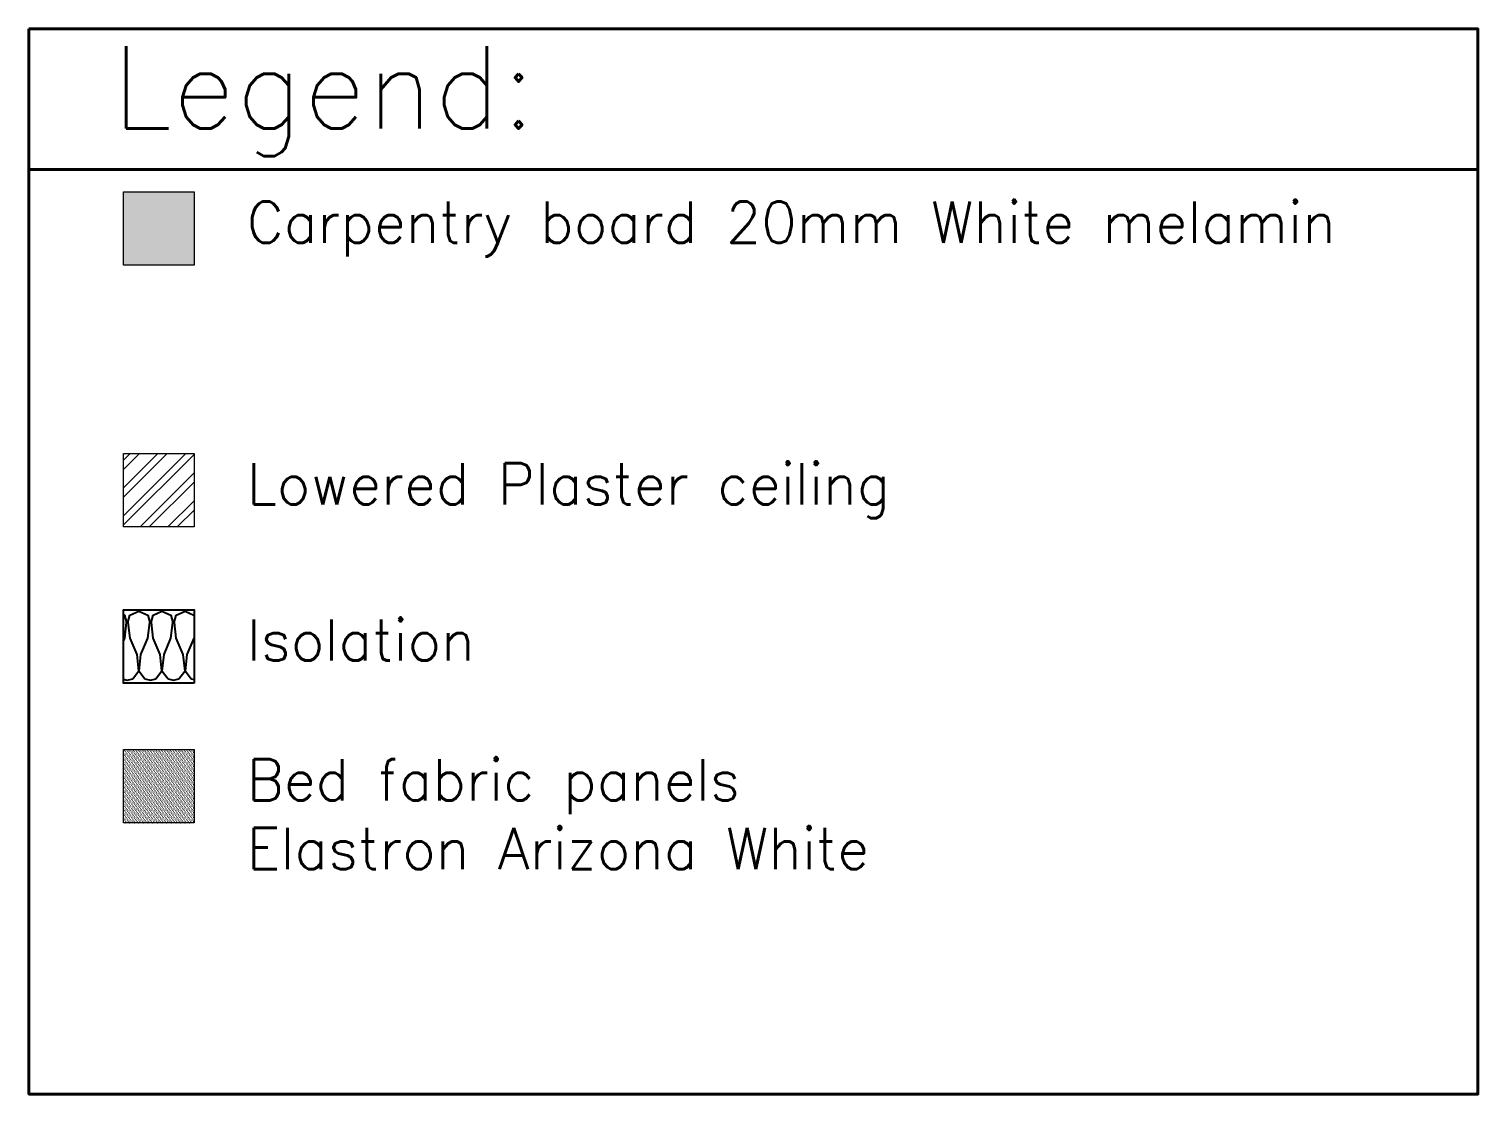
# Model space of a CAD drawing. Header units: inches. Extents: x 4017 to 5703, y -944 to 2840.
# Drawn here: x 5417.2 to 5557.6, y 674.1 to 777.3 of the extents above; entities that cross this region are included whole.
import ezdxf

# ---------------------------------------------------------------- set-up
doc = ezdxf.new("R2010")
doc.units = ezdxf.units.IN
doc.header["$MEASUREMENT"] = 0
doc.layers.add('1 - bed panels', color=170, linetype='Continuous', lineweight=9)
doc.layers.add('1 - plaster', color=1, linetype='Continuous', lineweight=9)
doc.layers.add('A-dim-work', color=8, linetype='Continuous')
doc.layers.add('A-HATCH-WALL-IN', color=8, linetype='Continuous')
doc.styles.add('ENGLISH', font='romans.shx', dxfattribs={"height": 2})

msp = doc.modelspace()

# ---------------------------------------------------------------- hatches: boundary and pattern name
at = {"layer": '1 - bed panels', "true_color": 0x334acc}
h = msp.add_hatch(dxfattribs=at)
h.set_pattern_fill('DOTS', color=162, scale=0.1, angle=135, style=0)
h.set_pattern_definition([(135, (5328.29591, -1428.80977), (-0.168379802, -0.056126601), [0, -0.15875])])
h.paths.add_polyline_path([(5433.16, 700.35), (5426.32, 700.35), (5426.32, 707.47), (5433.16, 707.47)])
at = {"layer": '1 - plaster', "true_color": 0xe0a352}
msp.add_hatch(color=33, dxfattribs=at).paths.add_polyline_path([(5433.16, 754.42), (5426.32, 754.42), (5426.32, 761.54), (5433.16, 761.54)])
at = {"layer": '1 - plaster'}
h = msp.add_hatch(dxfattribs=at)
h.set_pattern_fill('ANSI32', color=256, scale=0.2, angle=360)
h.set_pattern_definition([(45, (5310.3984, -1419.8161), (-1.3470384, 1.3470384), []), (45, (5311.2964, -1419.8161), (-1.3470384, 1.3470384), [])])
h.paths.add_polyline_path([(5433.16, 729.05), (5426.32, 729.05), (5426.32, 736.17), (5433.16, 736.17)])
at = {"layer": 'A-HATCH-WALL-IN'}
h = msp.add_hatch(dxfattribs=at)
h.set_pattern_fill('BATT_INSULATION', color=256, scale=6.7032, angle=360, style=0, pattern_type=2)
h.set_pattern_definition([(360, (5313.589, 720.8885), (2.2396, 7.5411), [0, -2.23961]), (14.0764, (5312.46946, 721.72644), (2.2396102, -8e-07), [0.54476, -216.49605]), (14.0764, (5312.46946, 729.26754), (2.2396102, -8e-07), [0.54476, -216.49605]), (14.0764, (5312.46946, 736.80864), (2.2396102, -8e-07), [0.54476, -216.49605]), (14.0764, (5312.46946, 744.34974), (2.2396102, -8e-07), [0.54476, -216.49605]), (14.0764, (5312.46946, 751.89084), (2.2396102, -8e-07), [0.54476, -216.49605]), (14.0764, (5312.46946, 759.43194), (2.2396102, -8e-07), [0.54476, -216.49605]), (14.0764, (5312.46946, 766.97304), (2.2396102, -8e-07), [0.54476, -216.49605]), (25.0456, (5312.7303, 728.0283), (2.239612, 2.4e-06), [0.9481, -604.706]), (25.0456, (5312.7303, 735.5694), (2.239612, 2.4e-06), [0.9481, -604.706]), (25.0456, (5312.7303, 743.1105), (2.239612, 2.4e-06), [0.9481, -604.706]), (25.0456, (5312.7303, 750.6516), (2.239612, 2.4e-06), [0.9481, -604.706]), (25.0456, (5312.7303, 758.1927), (2.239612, 2.4e-06), [0.9481, -604.706]), (25.0456, (5312.7303, 765.7338), (2.239612, 2.4e-06), [0.9481, -604.706]), (25.0456, (5312.7303, 773.2749), (2.239612, 2.4e-06), [0.9481, -604.706]), (25.0456, (5312.7303, 780.816), (2.239612, 2.4e-06), [0.9481, -604.706]), (25.0456, (5312.7303, 788.3569), (2.239612, 2.4e-06), [0.9481, -604.706]), (25.0456, (5312.7303, 795.898), (2.239612, 2.4e-06), [0.9481, -604.706]), (25.0456, (5312.7303, 803.4391), (2.239612, 2.4e-06), [0.9481, -604.706]), (25.0456, (5312.7303, 810.9802), (2.239612, 2.4e-06), [0.9481, -604.706]), (25.0456, (5312.7303, 818.5213), (2.239612, 2.4e-06), [0.9481, -604.706]), (25.0456, (5312.7303, 826.0624), (2.2396123, 2.4e-06), [0.9481, -604.706]), (25.0456, (5312.7303, 833.6035), (2.2396123, 2.4e-06), [0.9481, -604.706]), (25.0456, (5312.7303, 841.1446), (2.2396123, 2.4e-06), [0.9481, -604.706]), (25.0456, (5312.7303, 848.6857), (2.2396123, 2.4e-06), [0.9481, -604.706]), (25.0456, (5312.7303, 856.2268), (2.2396123, 2.4e-06), [0.9481, -604.706]), (25.0456, (5312.7303, 863.7679), (2.2396123, 2.4e-06), [0.9481, -604.706]), (25.0456, (5312.7303, 871.309), (2.2396123, 2.4e-06), [0.9481, -604.706]), (25.0456, (5312.7303, 878.8501), (2.2396123, 2.4e-06), [0.9481, -604.706]), (25.0456, (5312.7303, 886.3912), (2.2396123, 2.4e-06), [0.9481, -604.706]), (25.0456, (5312.7303, 893.9323), (2.2396123, 2.4e-06), [0.9481, -604.706]), (25.0456, (5312.7303, 901.4734), (2.2396123, 2.4e-06), [0.9481, -604.706]), (25.0456, (5312.7303, 909.0145), (2.2396123, 2.4e-06), [0.9481, -604.706]), (25.0456, (5312.7303, 916.5556), (2.2396123, 2.4e-06), [0.9481, -604.706]), (25.0456, (5312.7303, 924.0967), (2.2396123, 2.4e-06), [0.9481, -604.706]), (25.0456, (5312.7303, 931.6378), (2.2396123, 2.4e-06), [0.9481, -604.706]), (25.0456, (5312.7303, 939.1789), (2.2396123, 2.4e-06), [0.9481, -604.706]), (25.0456, (5312.7303, 946.72), (2.2396123, 2.4e-06), [0.9481, -604.706]), (25.0456, (5312.7303, 954.2611), (2.2396123, 2.4e-06), [0.9481, -604.706]), (25.0456, (5312.7303, 961.8022), (2.2396123, 2.4e-06), [0.9481, -604.706]), (25.0456, (5312.7303, 969.3433), (2.2396123, 2.4e-06), [0.9481, -604.706]), (25.0456, (5312.7303, 976.8844), (2.2396123, 2.4e-06), [0.9481, -604.706]), (52.4353, (5312.9979, 721.859), (2.23961, 5e-07), [0.9209, -370.1092]), (52.4353, (5312.9979, 729.4), (2.23961, 5e-07), [0.9209, -370.1092]), (52.4353, (5312.9979, 736.9412), (2.239611, 5e-07), [0.9209, -370.1092]), (52.4353, (5312.9979, 744.4823), (2.239611, 5e-07), [0.9209, -370.1092]), (52.4353, (5312.9979, 752.0234), (2.239611, 5e-07), [0.9209, -370.1092]), (52.4353, (5312.9979, 759.5645), (2.239611, 5e-07), [0.9209, -370.1092]), (52.4353, (5312.9979, 767.1056), (2.239611, 5e-07), [0.9209, -370.1092]), (52.4353, (5312.9979, 774.6467), (2.239611, 5e-07), [0.9209, -370.1092]), (52.4353, (5312.9979, 782.1878), (2.239611, 5e-07), [0.9209, -370.1092]), (52.4353, (5312.9979, 789.729), (2.239611, 5e-07), [0.9209, -370.1092]), (52.4353, (5312.9979, 797.2702), (2.239611, 5e-07), [0.9209, -370.1092]), (52.4353, (5312.9979, 804.8113), (2.239611, 5e-07), [0.9209, -370.1092]), (52.4353, (5312.9979, 812.3524), (2.239611, 5e-07), [0.9209, -370.1092]), (52.4353, (5312.9979, 819.8935), (2.239611, 5e-07), [0.9209, -370.1092]), (52.4353, (5312.9979, 827.4346), (2.239611, 5e-07), [0.9209, -370.1092]), (52.4353, (5312.9979, 834.9757), (2.239611, 5e-07), [0.9209, -370.1092]), (52.4353, (5312.9979, 842.5168), (2.239611, 5e-07), [0.9209, -370.1092]), (52.4353, (5312.9979, 850.0579), (2.239611, 5e-07), [0.9209, -370.1092]), (52.4353, (5312.9979, 857.599), (2.239611, 5e-07), [0.9209, -370.1092]), (52.4353, (5312.9979, 865.14), (2.239611, 5e-07), [0.9209, -370.1092]), (52.4353, (5312.9979, 872.6812), (2.239611, 5e-07), [0.9209, -370.1092]), (52.4353, (5312.9979, 880.2223), (2.239611, 5e-07), [0.9209, -370.1092]), (52.4353, (5312.9979, 887.7634), (2.239611, 5e-07), [0.9209, -370.1092]), (52.4353, (5312.9979, 895.3045), (2.239611, 5e-07), [0.9209, -370.1092]), (52.4353, (5312.9979, 902.8456), (2.239611, 5e-07), [0.9209, -370.1092]), (52.4353, (5312.9979, 910.3867), (2.239611, 5e-07), [0.9209, -370.1092]), (52.4353, (5312.9979, 917.9278), (2.239611, 5e-07), [0.9209, -370.1092]), (52.4353, (5312.9979, 925.4689), (2.239611, 5e-07), [0.9209, -370.1092]), (52.4353, (5312.9979, 933.01), (2.239611, 5e-07), [0.9209, -370.1092]), (52.4353, (5312.9979, 940.551), (2.239611, 5e-07), [0.9209, -370.1092]), (52.4353, (5312.9979, 948.0922), (2.239611, 5e-07), [0.9209, -370.1092]), (52.4353, (5312.9979, 955.6333), (2.239611, 5e-07), [0.9209, -370.1092]), (52.4353, (5312.9979, 963.1744), (2.239611, 5e-07), [0.9209, -370.1092]), (52.4353, (5312.9979, 970.7155), (2.239611, 5e-07), [0.9209, -370.1092]), (52.4353, (5312.9979, 978.2566), (2.239611, 5e-07), [0.9209, -370.1092]), (52.4353, (5312.9979, 985.7977), (2.239611, 5e-07), [0.9209, -370.1092]), (52.4353, (5312.9979, 993.3388), (2.239611, 5e-07), [0.9209, -370.1092]), (52.4353, (5312.9979, 1000.8799), (2.239611, 5e-07), [0.9209, -370.1092]), (52.4353, (5312.9979, 1008.421), (2.239611, 5e-07), [0.9209, -370.1092]), (67.0616, (5311.556, 724.2278), (2.239613, 9e-07), [1.715, -325.8299]), (67.0616, (5311.556, 731.7688), (2.239613, 9e-07), [1.715, -325.8299]), (67.0616, (5311.556, 739.31), (2.239613, 9e-07), [1.715, -325.8299]), (67.0616, (5311.556, 746.851), (2.239613, 9e-07), [1.715, -325.8299]), (67.0616, (5311.556, 754.3921), (2.239613, 9e-07), [1.715, -325.8299]), (67.0616, (5311.556, 761.9332), (2.239613, 9e-07), [1.715, -325.8299]), (67.0616, (5311.556, 769.4743), (2.239613, 9e-07), [1.715, -325.8299]), (67.0616, (5311.556, 777.0154), (2.239613, 9e-07), [1.715, -325.8299]), (67.0616, (5311.556, 784.5565), (2.239613, 9e-07), [1.715, -325.8299]), (67.0616, (5311.556, 792.098), (2.239613, 9e-07), [1.715, -325.8299]), (67.0616, (5311.556, 799.639), (2.239613, 9e-07), [1.715, -325.8299]), (67.0616, (5311.556, 807.1802), (2.239613, 9e-07), [1.715, -325.8299]), (67.0616, (5311.556, 814.7213), (2.239613, 9e-07), [1.715, -325.8299]), (67.0616, (5311.556, 822.2624), (2.239613, 9e-07), [1.715, -325.8299]), (67.0616, (5311.556, 829.8035), (2.239613, 9e-07), [1.715, -325.8299]), (67.0616, (5311.556, 837.3446), (2.239613, 9e-07), [1.715, -325.8299]), (67.0616, (5311.556, 844.8857), (2.239613, 9e-07), [1.715, -325.8299]), (67.0616, (5311.556, 852.4268), (2.239613, 9e-07), [1.715, -325.8299]), (67.0616, (5311.556, 859.9679), (2.239613, 9e-07), [1.715, -325.8299]), (67.0616, (5311.556, 867.509), (2.239613, 9e-07), [1.715, -325.8299]), (67.0616, (5311.556, 875.05), (2.239613, 9e-07), [1.715, -325.8299]), (67.0616, (5311.556, 882.5912), (2.239613, 9e-07), [1.715, -325.8299]), (67.0616, (5311.556, 890.1323), (2.239613, 9e-07), [1.715, -325.8299]), (67.0616, (5311.556, 897.6734), (2.239613, 9e-07), [1.715, -325.8299]), (67.0616, (5311.556, 905.2145), (2.239613, 9e-07), [1.715, -325.8299]), (67.0616, (5311.556, 912.7556), (2.239613, 9e-07), [1.715, -325.8299]), (67.0616, (5311.556, 920.2967), (2.239613, 9e-07), [1.715, -325.8299]), (67.0616, (5311.556, 927.8378), (2.239613, 9e-07), [1.715, -325.8299]), (67.0616, (5311.556, 935.3789), (2.239613, 9e-07), [1.715, -325.8299]), (67.0616, (5311.556, 942.92), (2.239613, 9e-07), [1.715, -325.8299]), (67.0616, (5311.556, 950.461), (2.239613, 9e-07), [1.715, -325.8299]), (67.0616, (5311.556, 958.0022), (2.239613, 9e-07), [1.715, -325.8299]), (67.0616, (5311.556, 965.5433), (2.239613, 9e-07), [1.715, -325.8299]), (67.0616, (5311.556, 973.0844), (2.239613, 9e-07), [1.715, -325.8299]), (67.0616, (5311.556, 980.6255), (2.239613, 9e-07), [1.715, -325.8299]), (67.0616, (5311.556, 988.1666), (2.239613, 9e-07), [1.715, -325.8299]), (67.0616, (5311.556, 995.7077), (2.239613, 9e-07), [1.715, -325.8299]), (67.0616, (5311.556, 1003.2488), (2.239613, 9e-07), [1.715, -325.8299]), (67.0616, (5311.556, 1010.7899), (2.239613, 9e-07), [1.715, -325.8299]), (67.0616, (5311.556, 1018.331), (2.239613, 9e-07), [1.715, -325.8299]), (74.891, (5312.5365, 727.3098), (2e-08, 7.541095), [0.74414, -85.1781]), (74.891, (5314.7761, 727.3098), (2e-08, 7.541095), [0.74414, -85.1781]), (74.891, (5317.0157, 727.3098), (2e-08, 7.541095), [0.74414, -85.1781]), (74.891, (5319.2553, 727.3098), (2e-08, 7.541095), [0.74414, -85.1781]), (74.891, (5321.495, 727.3098), (2e-08, 7.541095), [0.7441, -85.1781]), (74.891, (5323.7346, 727.3098), (2e-08, 7.541095), [0.7441, -85.1781]), (74.891, (5325.9742, 727.3098), (2e-08, 7.541095), [0.7441, -85.1781]), (74.891, (5328.2138, 727.3098), (2e-08, 7.541095), [0.7441, -85.1781]), (74.891, (5330.4534, 727.3098), (2e-08, 7.541095), [0.7441, -85.1781]), (74.891, (5332.693, 727.3098), (2e-08, 7.541095), [0.7441, -85.1781]), (83.2526, (5312.2243, 725.80716), (7e-07, 7.5411133), [1.5132, -932.5114]), (83.2526, (5314.4639, 725.80716), (7e-07, 7.541113), [1.5132, -932.5114]), (83.2526, (5316.7035, 725.80716), (7e-07, 7.541113), [1.5132, -932.5114]), (83.2526, (5318.9432, 725.80716), (7e-07, 7.541113), [1.5132, -932.5114]), (83.2526, (5321.1828, 725.80716), (7e-07, 7.541113), [1.5132, -932.5114]), (83.2526, (5323.4224, 725.80716), (7e-07, 7.541113), [1.5132, -932.5114]), (83.2526, (5325.662, 725.80716), (7e-07, 7.541113), [1.5132, -932.5114]), (83.2526, (5327.9016, 725.80716), (7e-07, 7.541113), [1.5132, -932.5114]), (83.2526, (5330.1412, 725.80716), (7e-07, 7.541113), [1.5132, -932.5114]), (83.2526, (5332.3808, 725.80716), (7e-07, 7.541113), [1.5132, -932.5114]), (83.2526, (5334.6204, 725.80716), (7e-07, 7.541113), [1.5132, -932.5114]), (83.2526, (5336.86, 725.80716), (7e-07, 7.541113), [1.5132, -932.5114]), (83.2526, (5339.0996, 725.80716), (7e-07, 7.541113), [1.5132, -932.5114]), (83.2526, (5341.3392, 725.80716), (7e-07, 7.541113), [1.5132, -932.5114]), (83.2526, (5343.5789, 725.80716), (7e-07, 7.541113), [1.5132, -932.5114]), (83.2526, (5345.8185, 725.80716), (7e-07, 7.541113), [1.5132, -932.5114]), (83.2526, (5348.0581, 725.80716), (7e-07, 7.541113), [1.5132, -932.5114]), (83.2526, (5350.2977, 725.80716), (7e-07, 7.541113), [1.5132, -932.5114]), (83.2526, (5352.5373, 725.80716), (7e-07, 7.541113), [1.5132, -932.5114]), (83.2526, (5354.7769, 725.80716), (7e-07, 7.541113), [1.5132, -932.5114]), (83.2526, (5357.01655, 725.80716), (7e-07, 7.541113), [1.5132, -932.5114]), (83.2526, (5359.25615, 725.80716), (7e-07, 7.541113), [1.5132, -932.5114]), (83.2526, (5361.4958, 725.80716), (7e-07, 7.541113), [1.5132, -932.5114]), (83.2526, (5363.7354, 725.80716), (7e-07, 7.541113), [1.5132, -932.5114]), (83.2526, (5365.975, 725.80716), (7e-07, 7.541113), [1.5132, -932.5114]), (83.2526, (5368.21465, 725.80716), (7e-07, 7.541113), [1.5132, -932.5114]), (83.2526, (5370.45425, 725.80716), (7e-07, 7.541113), [1.5132, -932.5114]), (83.2526, (5372.6939, 725.80716), (7e-07, 7.541113), [1.5132, -932.5114]), (83.2526, (5374.9335, 725.80716), (7e-07, 7.541113), [1.5132, -932.5114]), (83.2526, (5377.1731, 725.80716), (7e-07, 7.541113), [1.5132, -932.5114]), (83.2526, (5379.4126, 725.80716), (7e-07, 7.541113), [1.5132, -932.5114]), (83.2526, (5381.65215, 725.80716), (7e-07, 7.541113), [1.5132, -932.5114]), (83.2526, (5383.8917, 725.80716), (7e-07, 7.541113), [1.5132, -932.5114]), (83.2526, (5386.1312, 725.80716), (7e-07, 7.541113), [1.5132, -932.5114]), (83.2526, (5388.3714, 725.80716), (7e-07, 7.541113), [1.5132, -932.5114]), (83.2526, (5390.611, 725.80716), (7e-07, 7.541113), [1.5132, -932.5114]), (83.2526, (5392.8505, 725.80716), (7e-07, 7.541113), [1.5132, -932.5114]), (83.2526, (5395.09005, 725.80716), (7e-07, 7.541113), [1.5132, -932.5114]), (83.2526, (5397.3296, 725.80716), (7e-07, 7.541113), [1.5132, -932.5114]), (83.2526, (5399.5691, 725.80716), (7e-07, 7.541113), [1.5132, -932.5114]), (83.2526, (5401.8087, 725.80716), (7e-07, 7.541113), [1.5132, -932.5114]), (83.2526, (5404.0482, 725.80716), (7e-07, 7.541113), [1.5132, -932.5114]), (83.2526, (5406.28775, 725.80716), (7e-07, 7.541113), [1.5132, -932.5114]), (83.2526, (5408.528, 725.80716), (7e-07, 7.541113), [1.5132, -932.5114]), (83.2526, (5410.7675, 725.80716), (7e-07, 7.541113), [1.5132, -932.5114]), (83.2526, (5413.007, 725.80716), (7e-07, 7.541113), [1.5132, -932.5114]), (83.2526, (5415.2466, 725.80716), (7e-07, 7.541113), [1.5132, -932.5114]), (83.2526, (5417.4861, 725.80716), (7e-07, 7.541113), [1.5132, -932.5114]), (83.2526, (5419.72565, 725.80716), (7e-07, 7.541113), [1.5132, -932.5114]), (83.8584, (5311.3796, 722.5889), (-7.3e-06, 7.54108), [1.6483, -521.6913]), (83.8584, (5313.61924, 722.5889), (-7.3e-06, 7.54108), [1.6483, -521.6913]), (83.8584, (5315.85885, 722.5889), (-7.3e-06, 7.54108), [1.6483, -521.6913]), (83.8584, (5318.0984, 722.5889), (-7.3e-06, 7.54108), [1.6483, -521.6913]), (83.8584, (5320.3381, 722.5889), (-7.3e-06, 7.54108), [1.6483, -521.6913]), (83.8584, (5322.5777, 722.5889), (-7.3e-06, 7.54108), [1.6483, -521.6913]), (83.8584, (5324.8173, 722.5889), (-7e-06, 7.54108), [1.6483, -521.6913]), (83.8584, (5327.0569, 722.5889), (-7e-06, 7.54108), [1.6483, -521.6913]), (83.8584, (5329.2965, 722.5889), (-7e-06, 7.54108), [1.6483, -521.6913]), (83.8584, (5331.53614, 722.5889), (-7e-06, 7.54108), [1.6483, -521.6913]), (83.8584, (5333.77575, 722.5889), (-7e-06, 7.54108), [1.6483, -521.6913]), (83.8584, (5336.01536, 722.5889), (-7e-06, 7.54108), [1.6483, -521.6913]), (83.8584, (5338.255, 722.5889), (-7e-06, 7.54108), [1.6483, -521.6913]), (83.8584, (5340.4946, 722.5889), (-7e-06, 7.54108), [1.6483, -521.6913]), (83.8584, (5342.7342, 722.5889), (-7e-06, 7.54108), [1.6483, -521.6913]), (83.8584, (5344.97385, 722.5889), (-7e-06, 7.54108), [1.6483, -521.6913]), (83.8584, (5347.21345, 722.5889), (-7e-06, 7.54108), [1.6483, -521.6913]), (83.8584, (5349.4531, 722.5889), (-7e-06, 7.54108), [1.6483, -521.6913]), (83.8584, (5351.6927, 722.5889), (-7e-06, 7.54108), [1.6483, -521.6913]), (83.8584, (5353.9323, 722.5889), (-7e-06, 7.54108), [1.6483, -521.6913]), (83.8584, (5356.1719, 722.5889), (-7e-06, 7.54108), [1.6483, -521.6913]), (83.8584, (5358.4115, 722.5889), (-7e-06, 7.54108), [1.6483, -521.6913]), (83.8584, (5360.6511, 722.5889), (-7e-06, 7.54108), [1.6483, -521.6913]), (83.8584, (5362.8907, 722.5889), (-7e-06, 7.54108), [1.6483, -521.6913]), (83.8584, (5365.1303, 722.5889), (-7e-06, 7.54108), [1.6483, -521.6913]), (276.142, (5313.383, 724.2278), (2.23961, 1.4e-05), [1.6483, -521.6913]), (276.142, (5313.383, 731.7688), (2.23961, 1.4e-05), [1.6483, -521.6913]), (276.142, (5313.383, 739.31), (2.23961, 1.4e-05), [1.6483, -521.6913]), (276.142, (5313.383, 746.851), (2.23961, 1.4e-05), [1.6483, -521.6913]), (276.142, (5313.383, 754.3921), (2.23961, 1.4e-05), [1.6483, -521.6913]), (276.142, (5313.383, 761.9332), (2.23961, 1.4e-05), [1.6483, -521.6913]), (276.142, (5313.383, 769.4743), (2.23961, 1.4e-05), [1.6483, -521.6913]), (276.142, (5313.383, 777.0154), (2.23961, 1.4e-05), [1.6483, -521.6913]), (276.142, (5313.383, 784.5565), (2.23961, 1.4e-05), [1.6483, -521.6913]), (276.142, (5313.383, 792.098), (2.23961, 1.4e-05), [1.6483, -521.6913]), (276.142, (5313.383, 799.639), (2.23961, 1.4e-05), [1.6483, -521.6913]), (276.142, (5313.383, 807.1802), (2.23961, 1.4e-05), [1.6483, -521.6913]), (276.142, (5313.383, 814.7213), (2.23961, 1.4e-05), [1.6483, -521.6913]), (276.142, (5313.383, 822.2624), (2.23961, 1.4e-05), [1.6483, -521.6913]), (276.142, (5313.383, 829.8035), (2.23961, 1.4e-05), [1.6483, -521.6913]), (276.142, (5313.383, 837.3446), (2.23961, 1.4e-05), [1.6483, -521.6913]), (276.142, (5313.383, 844.8857), (2.23961, 1.4e-05), [1.6483, -521.6913]), (276.142, (5313.383, 852.4268), (2.23961, 1.4e-05), [1.6483, -521.6913]), (276.142, (5313.383, 859.9679), (2.23961, 1.4e-05), [1.6483, -521.6913]), (276.142, (5313.383, 867.509), (2.23961, 1.4e-05), [1.6483, -521.6913]), (276.142, (5313.383, 875.05), (2.23961, 1.4e-05), [1.6483, -521.6913]), (276.142, (5313.383, 882.5912), (2.23961, 1.4e-05), [1.6483, -521.6913]), (276.142, (5313.383, 890.1323), (2.23961, 1.4e-05), [1.6483, -521.6913]), (276.142, (5313.383, 897.6734), (2.23961, 1.4e-05), [1.6483, -521.6913]), (276.142, (5313.383, 905.2145), (2.23961, 1.4e-05), [1.6483, -521.6913]), (276.142, (5313.383, 912.7556), (2.23961, 1.4e-05), [1.6483, -521.6913]), (276.142, (5313.383, 920.2967), (2.23961, 1.4e-05), [1.6483, -521.6913]), (276.142, (5313.383, 927.8378), (2.23961, 1.4e-05), [1.6483, -521.6913]), (276.142, (5313.383, 935.3789), (2.23961, 1.4e-05), [1.6483, -521.6913]), (276.142, (5313.383, 942.92), (2.23961, 1.4e-05), [1.6483, -521.6913]), (276.142, (5313.383, 950.461), (2.23961, 1.4e-05), [1.6483, -521.6913]), (276.142, (5313.383, 958.0022), (2.23961, 1.4e-05), [1.6483, -521.6913]), (276.142, (5313.383, 965.5433), (2.23961, 1.4e-05), [1.6483, -521.6913]), (276.142, (5313.383, 973.0844), (2.23961, 1.4e-05), [1.6483, -521.6913]), (276.142, (5313.383, 980.6255), (2.23961, 1.4e-05), [1.6483, -521.6913]), (276.142, (5313.383, 988.1666), (2.23961, 1.4e-05), [1.6483, -521.6913]), (276.142, (5313.383, 995.7077), (2.23961, 1.4e-05), [1.6483, -521.6913]), (276.142, (5313.383, 1003.2488), (2.23961, 1.4e-05), [1.6483, -521.6913]), (276.142, (5313.383, 1010.7899), (2.23961, 1.4e-05), [1.6483, -521.6913]), (276.142, (5313.383, 1018.331), (2.23961, 1.4e-05), [1.6483, -521.6913]), (276.142, (5313.383, 1025.872), (2.23961, 1.4e-05), [1.6483, -521.6913]), (276.142, (5313.383, 1033.4132), (2.23961, 1.4e-05), [1.6483, -521.6913]), (276.142, (5313.383, 1040.9543), (2.23961, 1.4e-05), [1.6483, -521.6913]), (276.142, (5313.383, 1048.4954), (2.23961, 1.4e-05), [1.6483, -521.6913]), (276.142, (5313.383, 1056.0365), (2.23961, 1.4e-05), [1.6483, -521.6913]), (276.142, (5313.383, 1063.5776), (2.23961, 1.4e-05), [1.6483, -521.6913]), (276.142, (5313.383, 1071.1187), (2.23961, 1.4e-05), [1.6483, -521.6913]), (276.142, (5313.383, 1078.6598), (2.23961, 1.4e-05), [1.6483, -521.6913]), (276.142, (5313.383, 1086.2009), (2.23961, 1.4e-05), [1.6483, -521.6913]), (276.142, (5313.383, 1093.742), (2.23961, 1.4e-05), [1.6483, -521.6913]), (276.142, (5313.383, 1101.283), (2.23961, 1.4e-05), [1.6483, -521.6913]), (276.142, (5313.383, 1108.8242), (2.23961, 1.4e-05), [1.6483, -521.6913]), (276.142, (5313.383, 1116.3653), (2.23961, 1.4e-05), [1.6483, -521.6913]), (276.142, (5313.383, 1123.9064), (2.23961, 1.4e-05), [1.6483, -521.6913]), (276.142, (5313.383, 1131.4475), (2.23961, 1.4e-05), [1.6483, -521.6913]), (276.142, (5313.383, 1138.9886), (2.23961, 1.4e-05), [1.6483, -521.6913]), (276.142, (5313.383, 1146.5297), (2.23961, 1.4e-05), [1.6483, -521.6913]), (276.142, (5313.383, 1154.0708), (2.23961, 1.4e-05), [1.6483, -521.6913]), (276.142, (5313.383, 1161.6119), (2.23961, 1.4e-05), [1.6483, -521.6913]), (276.142, (5313.383, 1169.153), (2.23961, 1.4e-05), [1.6483, -521.6913]), (276.142, (5313.383, 1176.694), (2.23961, 1.4e-05), [1.6483, -521.6913]), (276.142, (5313.383, 1184.2352), (2.23961, 1.4e-05), [1.6483, -521.6913]), (276.142, (5313.383, 1191.7763), (2.23961, 1.4e-05), [1.6483, -521.6913]), (276.142, (5313.383, 1199.3174), (2.23961, 1.4e-05), [1.6483, -521.6913]), (276.142, (5313.383, 1206.8585), (2.23961, 1.4e-05), [1.6483, -521.6913]), (276.142, (5313.383, 1214.3996), (2.23961, 1.4e-05), [1.6483, -521.6913]), (276.142, (5313.383, 1221.9407), (2.23961, 1.4e-05), [1.6483, -521.6913]), (276.142, (5313.383, 1229.4818), (2.2396105, 1.4e-05), [1.6483, -521.6913]), (276.142, (5313.383, 1237.0229), (2.2396105, 1.4e-05), [1.6483, -521.6913]), (276.747, (5312.5365, 727.3098), (2.239614, -1.6e-05), [1.5132, -932.5114]), (276.747, (5312.5365, 734.851), (2.239614, -1.6e-05), [1.5132, -932.5114]), (276.747, (5312.5365, 742.392), (2.239614, -1.6e-05), [1.5132, -932.5114]), (276.747, (5312.5365, 749.933), (2.239614, -1.6e-05), [1.5132, -932.5114]), (276.747, (5312.5365, 757.4742), (2.239614, -1.6e-05), [1.5132, -932.5114]), (276.747, (5312.5365, 765.0153), (2.239614, -1.6e-05), [1.5132, -932.5114]), (276.747, (5312.5365, 772.5564), (2.239614, -1.6e-05), [1.5132, -932.5114]), (276.747, (5312.5365, 780.0975), (2.239614, -1.6e-05), [1.5132, -932.5114]), (276.747, (5312.5365, 787.6386), (2.239614, -1.6e-05), [1.5132, -932.5114]), (276.747, (5312.5365, 795.1794), (2.239614, -1.6e-05), [1.5132, -932.5114]), (276.747, (5312.5365, 802.7205), (2.239614, -1.6e-05), [1.5132, -932.5114]), (276.747, (5312.5365, 810.2616), (2.239614, -1.6e-05), [1.5132, -932.5114]), (276.747, (5312.5365, 817.8027), (2.239614, -1.6e-05), [1.5132, -932.5114]), (276.747, (5312.5365, 825.3438), (2.239614, -1.6e-05), [1.5132, -932.5114]), (276.747, (5312.5365, 832.885), (2.239614, -1.6e-05), [1.5132, -932.5114]), (276.747, (5312.5365, 840.426), (2.239614, -1.6e-05), [1.5132, -932.5114]), (276.747, (5312.5365, 847.9671), (2.239614, -1.6e-05), [1.5132, -932.5114]), (276.747, (5312.5365, 855.5082), (2.239614, -1.6e-05), [1.5132, -932.5114]), (276.747, (5312.5365, 863.0493), (2.239614, -1.6e-05), [1.5132, -932.5114]), (276.747, (5312.5365, 870.5904), (2.239614, -1.6e-05), [1.5132, -932.5114]), (276.747, (5312.5365, 878.1315), (2.239614, -1.6e-05), [1.5132, -932.5114]), (276.747, (5312.5365, 885.6726), (2.239614, -1.6e-05), [1.5132, -932.5114]), (276.747, (5312.5365, 893.2137), (2.239614, -1.6e-05), [1.5132, -932.5114]), (276.747, (5312.5365, 900.7548), (2.239614, -1.6e-05), [1.5132, -932.5114]), (276.747, (5312.5365, 908.296), (2.239614, -1.6e-05), [1.5132, -932.5114]), (276.747, (5312.5365, 915.837), (2.239614, -1.6e-05), [1.5132, -932.5114]), (276.747, (5312.5365, 923.3781), (2.239614, -1.6e-05), [1.5132, -932.5114]), (276.747, (5312.5365, 930.9192), (2.239614, -1.6e-05), [1.5132, -932.5114]), (276.747, (5312.5365, 938.4603), (2.239614, -1.6e-05), [1.5132, -932.5114]), (276.747, (5312.5365, 946.0014), (2.239614, -1.6e-05), [1.5132, -932.5114]), (276.747, (5312.5365, 953.5425), (2.239614, -1.6e-05), [1.5132, -932.5114]), (276.747, (5312.5365, 961.0836), (2.239614, -1.6e-05), [1.5132, -932.5114]), (276.747, (5312.5365, 968.6247), (2.239614, -1.6e-05), [1.5132, -932.5114]), (276.747, (5312.5365, 976.1658), (2.239614, -1.6e-05), [1.5132, -932.5114]), (276.747, (5312.5365, 983.707), (2.239614, -1.6e-05), [1.5132, -932.5114]), (276.747, (5312.5365, 991.248), (2.239614, -1.6e-05), [1.5132, -932.5114]), (276.747, (5312.5365, 998.7891), (2.239614, -1.6e-05), [1.5132, -932.5114]), (276.747, (5312.5365, 1006.3302), (2.239614, -1.6e-05), [1.5132, -932.5114]), (276.747, (5312.5365, 1013.8713), (2.239614, -1.6e-05), [1.5132, -932.5114]), (276.747, (5312.5365, 1021.4124), (2.239614, -1.6e-05), [1.5132, -932.5114]), (276.747, (5312.5365, 1028.9535), (2.239614, -1.6e-05), [1.5132, -932.5114]), (276.747, (5312.5365, 1036.4946), (2.239614, -1.6e-05), [1.5132, -932.5114]), (276.747, (5312.5365, 1044.0357), (2.239614, -1.6e-05), [1.5132, -932.5114]), (276.747, (5312.5365, 1051.5768), (2.239614, -1.6e-05), [1.5132, -932.5114]), (276.747, (5312.5365, 1059.118), (2.239614, -1.6e-05), [1.5132, -932.5114]), (276.747, (5312.5365, 1066.659), (2.239614, -1.6e-05), [1.5132, -932.5114]), (276.747, (5312.5365, 1074.2001), (2.239614, -1.6e-05), [1.5132, -932.5114]), (276.747, (5312.5365, 1081.7412), (2.239614, -1.6e-05), [1.5132, -932.5114]), (276.747, (5312.5365, 1089.2823), (2.239614, -1.6e-05), [1.5132, -932.5114]), (276.747, (5312.5365, 1096.8234), (2.239614, -1.6e-05), [1.5132, -932.5114]), (276.747, (5312.5365, 1104.3645), (2.239614, -1.6e-05), [1.5132, -932.5114]), (276.747, (5312.5365, 1111.9056), (2.239614, -1.6e-05), [1.5132, -932.5114]), (276.747, (5312.5365, 1119.4467), (2.239614, -1.6e-05), [1.5132, -932.5114]), (276.747, (5312.5365, 1126.9878), (2.239614, -1.6e-05), [1.5132, -932.5114]), (276.747, (5312.5365, 1134.529), (2.239614, -1.6e-05), [1.5132, -932.5114]), (276.747, (5312.5365, 1142.07), (2.239614, -1.6e-05), [1.5132, -932.5114]), (276.747, (5312.5365, 1149.6111), (2.239614, -1.6e-05), [1.5132, -932.5114]), (276.747, (5312.5365, 1157.1522), (2.239614, -1.6e-05), [1.5132, -932.5114]), (276.747, (5312.5365, 1164.6933), (2.239614, -1.6e-05), [1.5132, -932.5114]), (276.747, (5312.5365, 1172.2344), (2.239614, -1.6e-05), [1.5132, -932.5114]), (276.747, (5312.5365, 1179.7755), (2.239614, -1.6e-05), [1.5132, -932.5114]), (276.747, (5312.5365, 1187.3166), (2.239614, -1.6e-05), [1.5132, -932.5114]), (276.747, (5312.5365, 1194.8577), (2.239614, -1.6e-05), [1.5132, -932.5114]), (276.747, (5312.5365, 1202.3988), (2.239614, -1.6e-05), [1.5132, -932.5114]), (276.747, (5312.5365, 1209.94), (2.239614, -1.6e-05), [1.5132, -932.5114]), (276.747, (5312.5365, 1217.481), (2.239614, -1.6e-05), [1.5132, -932.5114]), (276.747, (5312.5365, 1225.0221), (2.239614, -1.6e-05), [1.5132, -932.5114]), (276.747, (5312.5365, 1232.5632), (2.239614, -1.6e-05), [1.5132, -932.5114]), (276.747, (5312.5365, 1240.1043), (2.239614, -1.6e-05), [1.5132, -932.5114]), (276.747, (5312.5365, 1247.6454), (2.239614, -1.6e-05), [1.5132, -932.5114]), (276.747, (5312.5365, 1255.1865), (2.239614, -1.6e-05), [1.5132, -932.5114]), (276.747, (5312.5365, 1262.7276), (2.239614, -1.6e-05), [1.5132, -932.5114]), (276.747, (5312.5365, 1270.2687), (2.239614, -1.6e-05), [1.5132, -932.5114]), (276.747, (5312.5365, 1277.8098), (2.239614, -1.6e-05), [1.5132, -932.5114]), (276.747, (5312.5365, 1285.351), (2.239614, -1.6e-05), [1.5132, -932.5114]), (276.747, (5312.5365, 1292.892), (2.239614, -1.6e-05), [1.5132, -932.5114]), (276.747, (5312.5365, 1300.4331), (2.239614, -1.6e-05), [1.5132, -932.5114]), (276.747, (5312.5365, 1307.9742), (2.239614, -1.6e-05), [1.5132, -932.5114]), (276.747, (5312.5365, 1315.5153), (2.239614, -1.6e-05), [1.5132, -932.5114]), (276.747, (5312.5365, 1323.0564), (2.239614, -1.6e-05), [1.5132, -932.5114]), (276.747, (5312.5365, 1330.5975), (2.239614, -1.6e-05), [1.5132, -932.5114]), (276.747, (5312.5365, 1338.1386), (2.239614, -1.6e-05), [1.5132, -932.5114]), (276.747, (5312.5365, 1345.6797), (2.239614, -1.6e-05), [1.5132, -932.5114]), (276.747, (5312.5365, 1353.2208), (2.239614, -1.6e-05), [1.5132, -932.5114]), (276.747, (5312.5365, 1360.762), (2.239614, -1.6e-05), [1.5132, -932.5114]), (276.747, (5312.5365, 1368.303), (2.239614, -1.6e-05), [1.5132, -932.5114]), (276.747, (5312.5365, 1375.8441), (2.239614, -1.6e-05), [1.5132, -932.5114]), (276.747, (5312.5365, 1383.3852), (2.239614, -1.6e-05), [1.5132, -932.5114]), (276.747, (5312.5365, 1390.9263), (2.239614, -1.6e-05), [1.5132, -932.5114]), (276.747, (5312.5365, 1398.468), (2.239614, -1.6e-05), [1.5132, -932.5114]), (276.747, (5312.5365, 1406.0092), (2.239614, -1.6e-05), [1.5132, -932.5114]), (276.747, (5312.5365, 1413.5503), (2.239614, -1.6e-05), [1.5132, -932.5114]), (276.747, (5312.5365, 1421.0914), (2.239614, -1.6e-05), [1.5132, -932.5114]), (276.747, (5312.5365, 1428.6325), (2.239614, -1.6e-05), [1.5132, -932.5114]), (276.747, (5312.5365, 1436.1736), (2.239614, -1.6e-05), [1.5132, -932.5114]), (276.747, (5312.5365, 1443.7147), (2.239614, -1.6e-05), [1.5132, -932.5114]), (276.747, (5312.5365, 1451.2558), (2.239614, -1.6e-05), [1.5132, -932.5114]), (276.747, (5312.5365, 1458.797), (2.239614, -1.63e-05), [1.5132, -932.5114]), (276.747, (5312.5365, 1466.338), (2.239614, -1.63e-05), [1.5132, -932.5114]), (276.747, (5312.5365, 1473.879), (2.239614, -1.63e-05), [1.5132, -932.5114]), (276.747, (5312.5365, 1481.4202), (2.239614, -1.63e-05), [1.5132, -932.5114]), (276.747, (5312.5365, 1488.9613), (2.239614, -1.63e-05), [1.5132, -932.5114]), (276.747, (5312.5365, 1496.5024), (2.239614, -1.63e-05), [1.5132, -932.5114]), (276.747, (5312.5365, 1504.0435), (2.239614, -1.63e-05), [1.5132, -932.5114]), (276.747, (5312.5365, 1511.5846), (2.239614, -1.63e-05), [1.5132, -932.5114]), (276.747, (5312.5365, 1519.1257), (2.239614, -1.63e-05), [1.5132, -932.5114]), (276.747, (5312.5365, 1526.6668), (2.239614, -1.63e-05), [1.5132, -932.5114]), (276.747, (5312.5365, 1534.208), (2.239614, -1.63e-05), [1.5132, -932.5114]), (276.747, (5312.5365, 1541.749), (2.239614, -1.63e-05), [1.5132, -932.5114]), (276.747, (5312.5365, 1549.29), (2.239614, -1.63e-05), [1.5132, -932.5114]), (276.747, (5312.5365, 1556.8312), (2.239614, -1.63e-05), [1.5132, -932.5114]), (276.747, (5312.5365, 1564.3723), (2.239614, -1.63e-05), [1.5132, -932.5114]), (276.747, (5312.5365, 1571.9134), (2.239614, -1.63e-05), [1.5132, -932.5114]), (276.747, (5312.5365, 1579.4545), (2.239614, -1.63e-05), [1.5132, -932.5114]), (276.747, (5312.5365, 1586.9956), (2.239614, -1.63e-05), [1.5132, -932.5114]), (276.747, (5312.5365, 1594.5367), (2.239614, -1.63e-05), [1.5132, -932.5114]), (276.747, (5312.5365, 1602.0778), (2.239614, -1.63e-05), [1.5132, -932.5114]), (276.747, (5312.5365, 1609.619), (2.239614, -1.63e-05), [1.5132, -932.5114]), (276.747, (5312.5365, 1617.16), (2.239614, -1.63e-05), [1.5132, -932.5114]), (276.747, (5312.5365, 1624.701), (2.239614, -1.63e-05), [1.5132, -932.5114]), (276.747, (5312.5365, 1632.2422), (2.239614, -1.63e-05), [1.5132, -932.5114]), (276.747, (5312.5365, 1639.7833), (2.239614, -1.63e-05), [1.5132, -932.5114]), (276.747, (5312.5365, 1647.3244), (2.239614, -1.63e-05), [1.5132, -932.5114]), (285.109, (5312.2086, 728.0283), (2.23961, 6e-07), [0.7441, -85.1781]), (285.109, (5312.2086, 735.5694), (2.23961, 6e-07), [0.7441, -85.1781]), (285.109, (5312.2086, 743.1105), (2.23961, 6e-07), [0.7441, -85.1781]), (285.109, (5312.2086, 750.6516), (2.23961, 6e-07), [0.7441, -85.1781]), (285.109, (5312.2086, 758.1927), (2.23961, 6e-07), [0.7441, -85.1781]), (285.109, (5312.2086, 765.7338), (2.23961, 6e-07), [0.7441, -85.1781]), (285.109, (5312.2086, 773.275), (2.23961, 6e-07), [0.74414, -85.1781]), (285.109, (5312.2086, 780.816), (2.23961, 6e-07), [0.74414, -85.1781]), (285.109, (5312.2086, 788.357), (2.23961, 6e-07), [0.74414, -85.1781]), (285.109, (5312.2086, 795.898), (2.23961, 6e-07), [0.74414, -85.1781]), (285.109, (5312.2086, 803.4391), (2.23961, 6e-07), [0.74414, -85.1781]), (292.938, (5312.7146, 725.8072), (2.239613, -1.7e-05), [1.715, -325.8299]), (292.938, (5312.7146, 733.3482), (2.239613, -1.7e-05), [1.715, -325.8299]), (292.938, (5312.7146, 740.8893), (2.239613, -1.7e-05), [1.715, -325.8299]), (292.938, (5312.7146, 748.4304), (2.239613, -1.7e-05), [1.715, -325.8299]), (292.938, (5312.7146, 755.9715), (2.239613, -1.7e-05), [1.715, -325.8299]), (292.938, (5312.7146, 763.5126), (2.239613, -1.7e-05), [1.715, -325.8299]), (292.938, (5312.7146, 771.0537), (2.239613, -1.7e-05), [1.715, -325.8299]), (292.938, (5312.7146, 778.5948), (2.239613, -1.7e-05), [1.715, -325.8299]), (292.938, (5312.7146, 786.136), (2.239613, -1.7e-05), [1.715, -325.8299]), (292.938, (5312.7146, 793.6772), (2.239613, -1.7e-05), [1.715, -325.8299]), (292.938, (5312.7146, 801.2183), (2.239613, -1.7e-05), [1.715, -325.8299]), (292.938, (5312.7146, 808.7594), (2.239613, -1.7e-05), [1.715, -325.8299]), (292.938, (5312.7146, 816.3005), (2.239613, -1.7e-05), [1.715, -325.8299]), (292.938, (5312.7146, 823.8416), (2.239613, -1.7e-05), [1.715, -325.8299]), (292.938, (5312.7146, 831.3827), (2.239613, -1.7e-05), [1.715, -325.8299]), (292.938, (5312.7146, 838.9238), (2.239613, -1.7e-05), [1.715, -325.8299]), (292.938, (5312.7146, 846.465), (2.239613, -1.7e-05), [1.715, -325.8299]), (292.938, (5312.7146, 854.006), (2.239613, -1.7e-05), [1.715, -325.8299]), (292.938, (5312.7146, 861.5471), (2.239613, -1.7e-05), [1.715, -325.8299]), (292.938, (5312.7146, 869.0882), (2.239613, -1.7e-05), [1.715, -325.8299]), (292.938, (5312.7146, 876.6293), (2.239613, -1.7e-05), [1.715, -325.8299]), (292.938, (5312.7146, 884.1704), (2.239613, -1.7e-05), [1.715, -325.8299]), (292.938, (5312.7146, 891.7115), (2.239613, -1.7e-05), [1.715, -325.8299]), (292.938, (5312.7146, 899.2526), (2.239613, -1.7e-05), [1.715, -325.8299]), (292.938, (5312.7146, 906.7937), (2.239613, -1.7e-05), [1.715, -325.8299]), (292.938, (5312.7146, 914.3348), (2.239613, -1.7e-05), [1.715, -325.8299]), (292.938, (5312.7146, 921.876), (2.239613, -1.7e-05), [1.715, -325.8299]), (292.938, (5312.7146, 929.417), (2.239613, -1.7e-05), [1.715, -325.8299]), (292.938, (5312.7146, 936.9581), (2.239613, -1.7e-05), [1.715, -325.8299]), (292.938, (5312.7146, 944.4992), (2.239613, -1.7e-05), [1.715, -325.8299]), (292.938, (5312.7146, 952.0403), (2.239613, -1.7e-05), [1.715, -325.8299]), (292.938, (5312.7146, 959.5814), (2.239613, -1.7e-05), [1.715, -325.8299]), (292.938, (5312.7146, 967.1225), (2.239613, -1.7e-05), [1.715, -325.8299]), (292.938, (5312.7146, 974.6636), (2.239613, -1.7e-05), [1.715, -325.8299]), (292.938, (5312.7146, 982.2047), (2.239613, -1.7e-05), [1.715, -325.8299]), (292.938, (5312.7146, 989.7458), (2.239613, -1.7e-05), [1.715, -325.8299]), (292.938, (5312.7146, 997.287), (2.239613, -1.7e-05), [1.715, -325.8299]), (292.938, (5312.7146, 1004.828), (2.239613, -1.7e-05), [1.715, -325.8299]), (292.938, (5312.7146, 1012.3691), (2.239613, -1.7e-05), [1.715, -325.8299]), (292.938, (5312.7146, 1019.9102), (2.239613, -1.7e-05), [1.715, -325.8299]), (307.565, (5311.3796, 722.5889), (2.239611, 1e-05), [0.9209, -370.1092]), (307.565, (5311.3796, 730.13), (2.239611, 1e-05), [0.9209, -370.1092]), (307.565, (5311.3796, 737.671), (2.239611, 1e-05), [0.9209, -370.1092]), (307.565, (5311.3796, 745.2122), (2.239611, 1e-05), [0.9209, -370.1092]), (307.565, (5311.3796, 752.7533), (2.239611, 1e-05), [0.9209, -370.1092]), (307.565, (5311.3796, 760.2944), (2.239611, 1.1e-05), [0.9209, -370.1092]), (307.565, (5311.3796, 767.8355), (2.239611, 1.1e-05), [0.9209, -370.1092]), (307.565, (5311.3796, 775.3766), (2.239611, 1.1e-05), [0.9209, -370.1092]), (307.565, (5311.3796, 782.9177), (2.239611, 1.1e-05), [0.9209, -370.1092]), (307.565, (5311.3796, 790.459), (2.239611, 1.1e-05), [0.9209, -370.1092]), (307.565, (5311.3796, 798.0001), (2.239611, 1.1e-05), [0.9209, -370.1092]), (307.565, (5311.3796, 805.5412), (2.239611, 1.1e-05), [0.9209, -370.1092]), (307.565, (5311.3796, 813.0823), (2.239611, 1.1e-05), [0.9209, -370.1092]), (307.565, (5311.3796, 820.6234), (2.239611, 1.1e-05), [0.9209, -370.1092]), (307.565, (5311.3796, 828.1645), (2.239611, 1.1e-05), [0.9209, -370.1092]), (307.565, (5311.3796, 835.7056), (2.239611, 1.1e-05), [0.9209, -370.1092]), (307.565, (5311.3796, 843.2467), (2.239611, 1.1e-05), [0.9209, -370.1092]), (307.565, (5311.3796, 850.7878), (2.239611, 1.1e-05), [0.9209, -370.1092]), (307.565, (5311.3796, 858.329), (2.239611, 1.1e-05), [0.9209, -370.1092]), (307.565, (5311.3796, 865.87), (2.239611, 1.1e-05), [0.9209, -370.1092]), (307.565, (5311.3796, 873.4111), (2.239611, 1.1e-05), [0.9209, -370.1092]), (307.565, (5311.3796, 880.9522), (2.239611, 1.1e-05), [0.9209, -370.1092]), (307.565, (5311.3796, 888.4933), (2.239611, 1.1e-05), [0.9209, -370.1092]), (307.565, (5311.3796, 896.0344), (2.239611, 1.1e-05), [0.9209, -370.1092]), (307.565, (5311.3796, 903.5755), (2.239611, 1.1e-05), [0.9209, -370.1092]), (307.565, (5311.3796, 911.1166), (2.239611, 1.1e-05), [0.9209, -370.1092]), (307.565, (5311.3796, 918.6577), (2.239611, 1.1e-05), [0.9209, -370.1092]), (307.565, (5311.3796, 926.1988), (2.239611, 1.1e-05), [0.9209, -370.1092]), (307.565, (5311.3796, 933.74), (2.239611, 1.1e-05), [0.9209, -370.1092]), (307.565, (5311.3796, 941.281), (2.239611, 1.1e-05), [0.9209, -370.1092]), (307.565, (5311.3796, 948.8221), (2.239611, 1.1e-05), [0.9209, -370.1092]), (307.565, (5311.3796, 956.3632), (2.239611, 1.1e-05), [0.9209, -370.1092]), (307.565, (5311.3796, 963.9043), (2.239611, 1.1e-05), [0.9209, -370.1092]), (307.565, (5311.3796, 971.4454), (2.239611, 1.1e-05), [0.9209, -370.1092]), (307.565, (5311.3796, 978.9865), (2.239611, 1.1e-05), [0.9209, -370.1092]), (307.565, (5311.3796, 986.5276), (2.239611, 1.1e-05), [0.9209, -370.1092]), (307.565, (5311.3796, 994.0687), (2.239611, 1.1e-05), [0.9209, -370.1092]), (307.565, (5311.3796, 1001.6098), (2.239611, 1.1e-05), [0.9209, -370.1092]), (307.565, (5311.3796, 1009.151), (2.239611, 1.1e-05), [0.9209, -370.1092]), (334.954, (5311.3497, 728.4296), (2.239612, -1.8e-05), [0.9481, -604.706]), (334.954, (5311.3497, 735.9707), (2.239612, -1.8e-05), [0.9481, -604.706]), (334.954, (5311.3497, 743.5118), (2.239612, -1.8e-05), [0.9481, -604.706]), (334.954, (5311.3497, 751.0529), (2.239612, -1.8e-05), [0.9481, -604.706]), (334.954, (5311.3497, 758.594), (2.239612, -1.8e-05), [0.9481, -604.706]), (334.954, (5311.3497, 766.1351), (2.239612, -1.8e-05), [0.9481, -604.706]), (334.954, (5311.3497, 773.6762), (2.239612, -1.8e-05), [0.9481, -604.706]), (334.954, (5311.3497, 781.2173), (2.239612, -1.8e-05), [0.9481, -604.706]), (334.954, (5311.3497, 788.7584), (2.239612, -1.8e-05), [0.9481, -604.706]), (334.954, (5311.3497, 796.2995), (2.239612, -1.8e-05), [0.9481, -604.706]), (334.954, (5311.3497, 803.8406), (2.239612, -1.8e-05), [0.9481, -604.706]), (334.954, (5311.3497, 811.3817), (2.239612, -1.8e-05), [0.9481, -604.706]), (334.954, (5311.3497, 818.9228), (2.239612, -1.8e-05), [0.9481, -604.706]), (334.954, (5311.3497, 826.4639), (2.2396123, -1.8e-05), [0.9481, -604.706]), (334.954, (5311.3497, 834.005), (2.2396123, -1.8e-05), [0.9481, -604.706]), (334.954, (5311.3497, 841.5461), (2.2396123, -1.8e-05), [0.9481, -604.706]), (334.954, (5311.3497, 849.0872), (2.2396123, -1.8e-05), [0.9481, -604.706]), (334.954, (5311.3497, 856.6283), (2.2396123, -1.8e-05), [0.9481, -604.706]), (334.954, (5311.3497, 864.1694), (2.2396123, -1.8e-05), [0.9481, -604.706]), (334.954, (5311.3497, 871.7105), (2.2396123, -1.8e-05), [0.9481, -604.706]), (334.954, (5311.3497, 879.2516), (2.2396123, -1.8e-05), [0.9481, -604.706]), (334.954, (5311.3497, 886.7927), (2.2396123, -1.8e-05), [0.9481, -604.706]), (334.954, (5311.3497, 894.3338), (2.2396123, -1.8e-05), [0.9481, -604.706]), (334.954, (5311.3497, 901.8749), (2.2396123, -1.8e-05), [0.9481, -604.706]), (334.954, (5311.3497, 909.416), (2.2396123, -1.8e-05), [0.9481, -604.706]), (334.954, (5311.3497, 916.9571), (2.2396123, -1.8e-05), [0.9481, -604.706]), (334.954, (5311.3497, 924.4982), (2.2396123, -1.8e-05), [0.9481, -604.706]), (334.954, (5311.3497, 932.0393), (2.2396123, -1.8e-05), [0.9481, -604.706]), (334.954, (5311.3497, 939.5804), (2.2396123, -1.8e-05), [0.9481, -604.706]), (334.954, (5311.3497, 947.1215), (2.2396123, -1.8e-05), [0.9481, -604.706]), (334.954, (5311.3497, 954.6626), (2.2396123, -1.8e-05), [0.9481, -604.706]), (334.954, (5311.3497, 962.2037), (2.2396123, -1.8e-05), [0.9481, -604.706]), (334.954, (5311.3497, 969.7448), (2.2396123, -1.8e-05), [0.9481, -604.706]), (334.954, (5311.3497, 977.2859), (2.2396123, -1.8e-05), [0.9481, -604.706]), (345.924, (5311.94107, 721.85895), (2.2396102, 1.65e-05), [0.54476, -216.49605]), (345.924, (5311.94107, 729.40006), (2.2396102, 1.65e-05), [0.54476, -216.49605]), (345.924, (5311.94107, 736.94116), (2.2396102, 1.65e-05), [0.54476, -216.49605]), (345.924, (5311.94107, 744.48226), (2.2396102, 1.65e-05), [0.54476, -216.49605]), (345.924, (5311.94107, 752.02336), (2.2396102, 1.65e-05), [0.54476, -216.49605]), (345.924, (5311.94107, 759.56446), (2.2396102, 1.65e-05), [0.54476, -216.49605]), (345.924, (5311.94107, 767.10556), (2.2396102, 1.65e-05), [0.54476, -216.49605])])
h.paths.add_polyline_path([(5426.32, 721.02), (5426.32, 713.9), (5433.16, 713.9), (5433.16, 721.02)])

# ---------------------------------------------------------------- linework, layer by layer
at = {"layer": '1 - bed panels'}
msp.add_lwpolyline([(5433.16, 700.35), (5426.32, 700.35), (5426.32, 707.47), (5433.16, 707.47)], close=True, dxfattribs=at)
at = {"layer": '1 - plaster'}
for points in [[(5433.16, 754.42), (5426.32, 754.42), (5426.32, 761.54), (5433.16, 761.54)], [(5433.16, 729.05), (5426.32, 729.05), (5426.32, 736.17), (5433.16, 736.17)]]:
    msp.add_lwpolyline(points, close=True, dxfattribs=at)
at = {"layer": 'A-dim-work', "color": 6, "lineweight": 40, "ltscale": 20}
msp.add_line((5417.16, 763.71), (5557.64, 763.71), dxfattribs=at)
msp.add_lwpolyline([(5417.16, 777.34), (5557.64, 777.34), (5557.64, 674.05), (5417.16, 674.05)], close=True, dxfattribs=at)
at = {"layer": 'A-HATCH-WALL-IN'}
msp.add_lwpolyline([(5433.16, 713.9), (5426.32, 713.9), (5426.32, 721.02), (5433.16, 721.02)], close=True, dxfattribs=at)

# ---------------------------------------------------------------- texts
at = {"layer": 'A-dim-work', "color": 6, "lineweight": 40, "ltscale": 20, "attachment_point": 1, "style": 'ENGLISH'}
for s, width, insert, char_height in [('Legend:', 90.6117, (5425.2, 775.67), 8), ('Carpentry board 20mm White melamin ', 107.6622, (5438.27, 760.6), 4), ('Lowered Plaster ceiling', 90.6117, (5438.27, 735.23), 4), ('Isolation', 90.6117, (5438.27, 720.08), 4), ('Bed fabric panels\\P\\pxql;Elastron Arizona White', 107.049, (5438.27, 706.53), 4)]:
    msp.add_mtext_dynamic_manual_height_columns(s, width=width, gutter_width=1, heights=[0], dxfattribs=dict(at, insert=insert, char_height=char_height))

doc.saveas('drawing.dxf')
